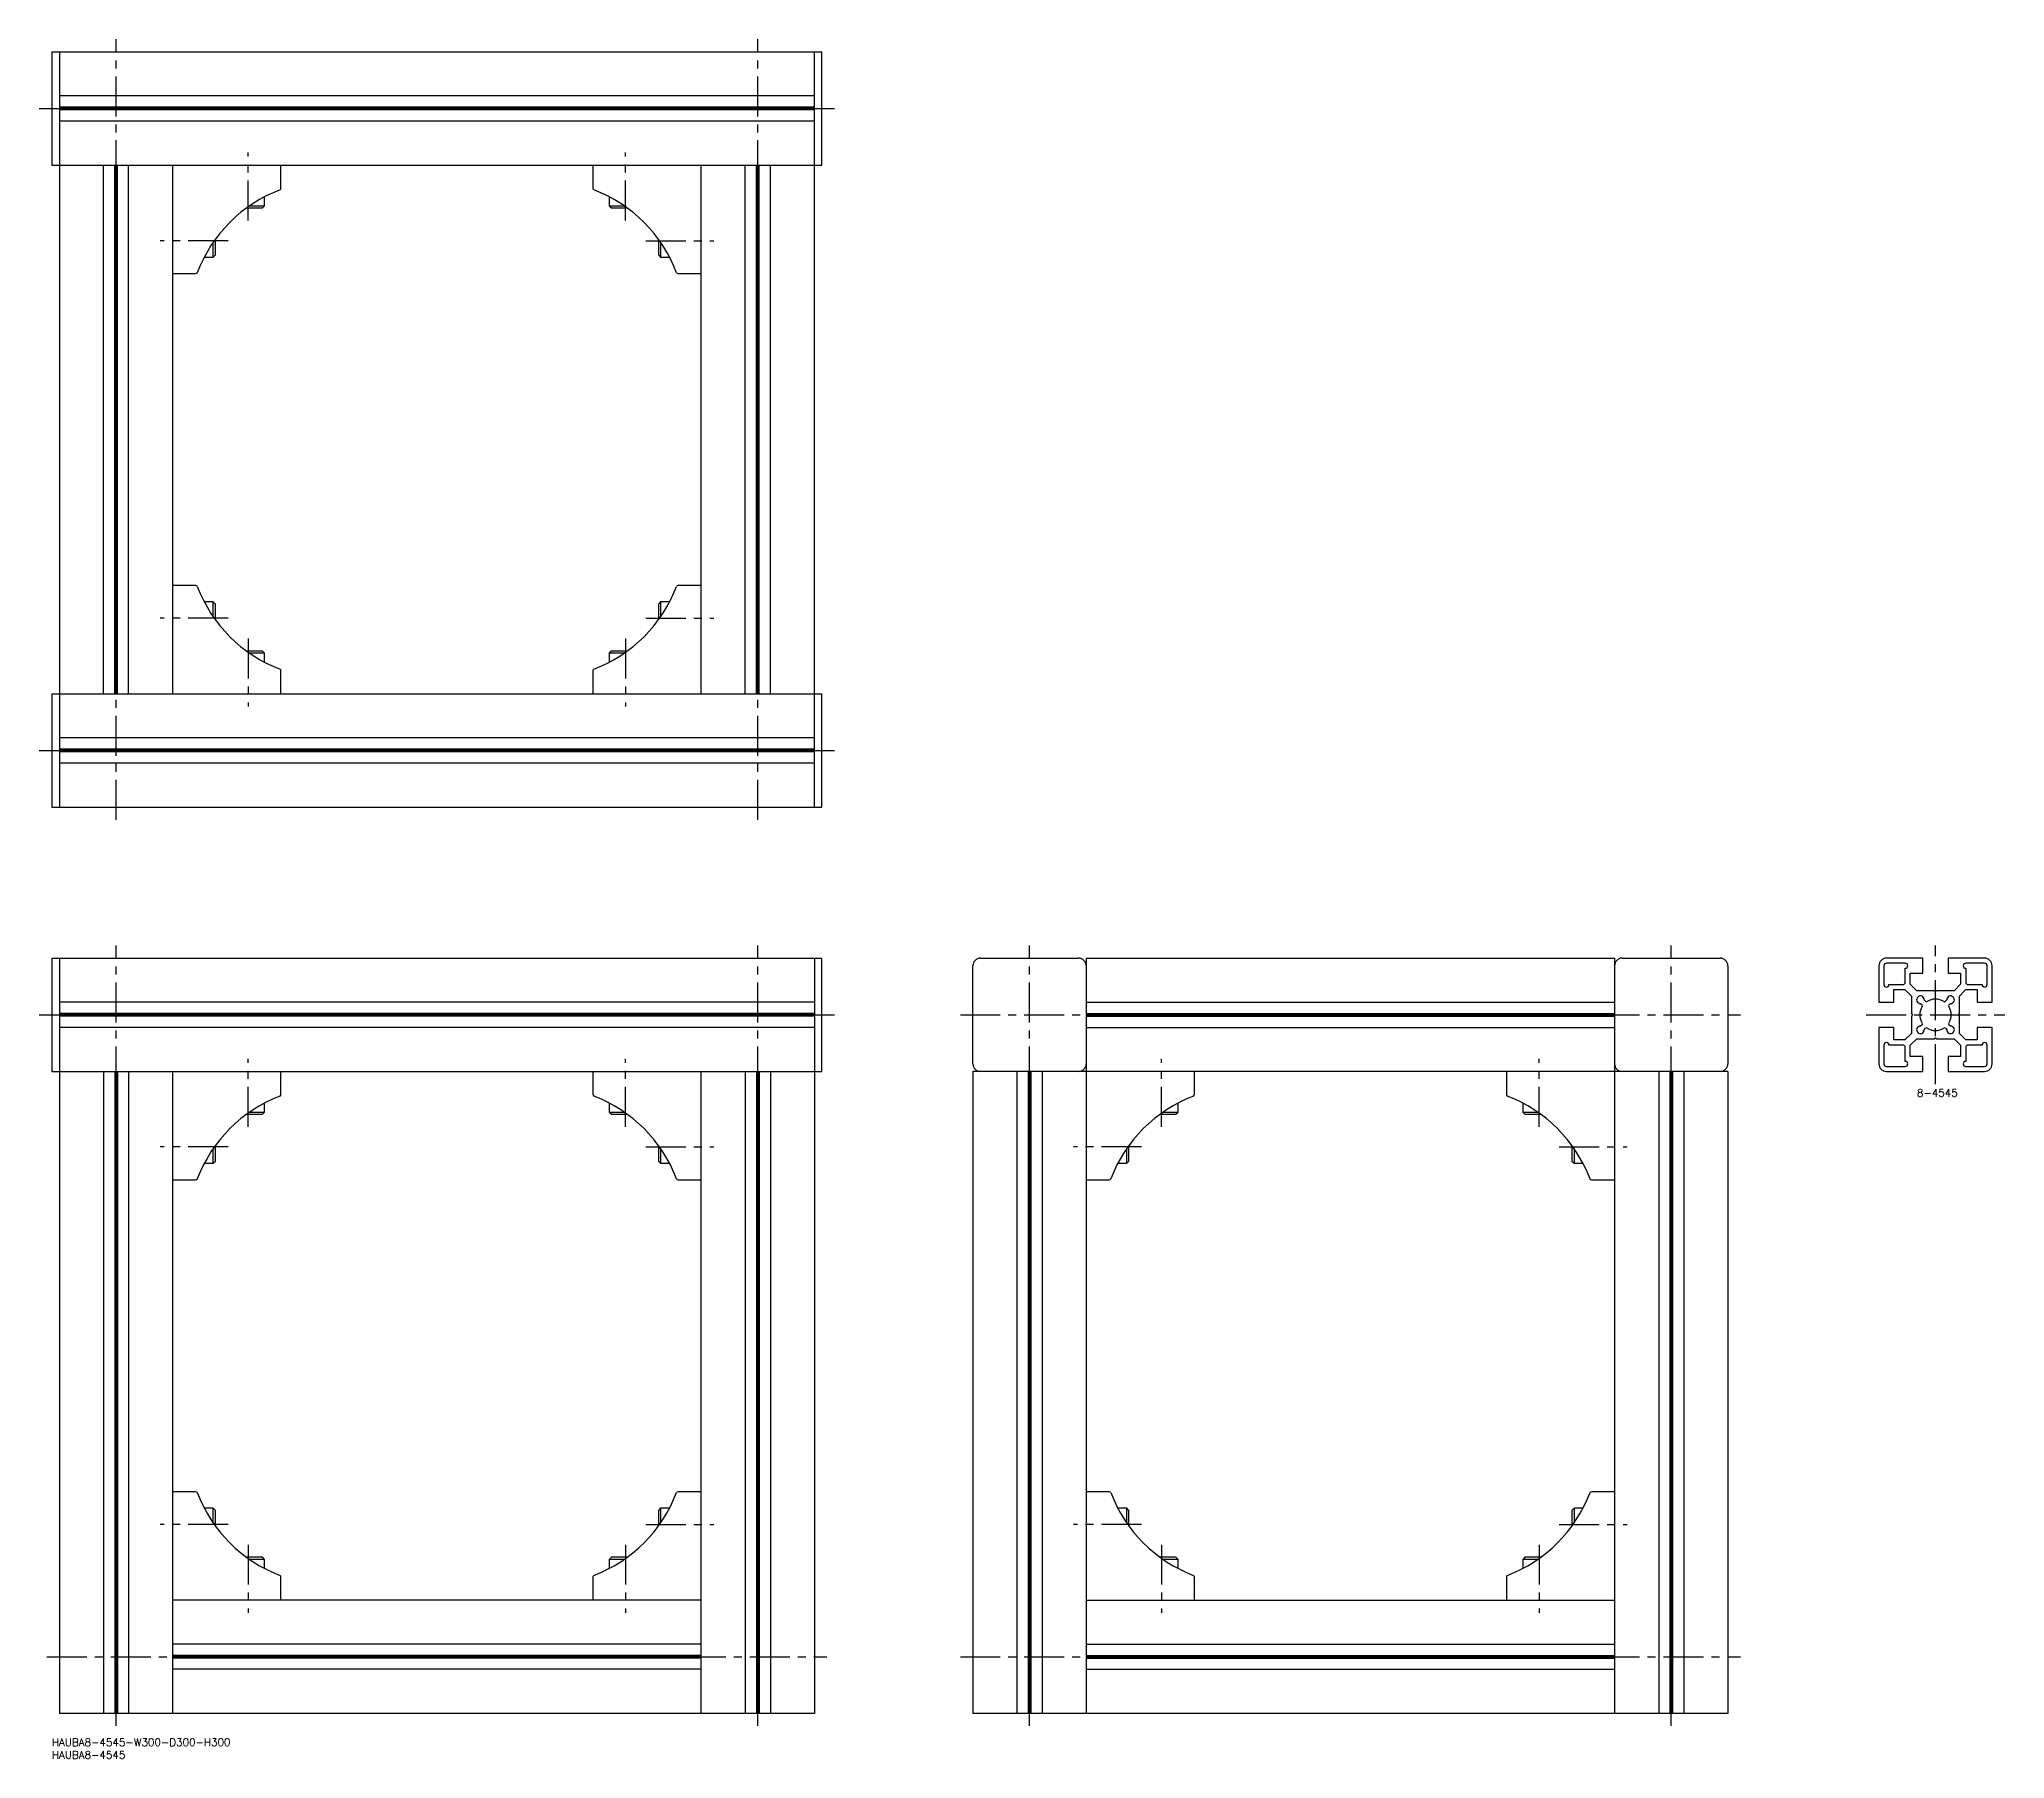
# Model space of a CAD drawing. Extents: x -5 to 776, y -8 to 675.
import ezdxf

# ---------------------------------------------------------------- set-up
doc = ezdxf.new("R2010")
doc.units = 0
doc.header["$LTSCALE"] = 0.5
doc.linetypes.add('CENTER', pattern=[50.8, 31.75, -6.35, 6.35, -6.35])
for name, color, linetype in [('MSM_CENTER', 1, 'CENTER'), ('MSM_CONTINUOUS', 7, 'CONTINUOUS'), ('MSM_PART_NUMBER', 7, 'CONTINUOUS')]:
    doc.layers.add(name, color=color, linetype=linetype)
doc.styles.get("Standard").update_dxf_attribs({"font": 'txt.shx', "height": 3, "bigfont": 'bigfont.shx'})

# ---------------------------------------------------------------- blocks, each defined once
blk = doc.blocks.new('*U8')
at = {"layer": 'MSM_PART_NUMBER'}
blk.add_text('HAUBA8-4545-W300-D300-H300', height=3, dxfattribs=at).set_placement((0, -3))
blk = doc.blocks.new('*U9')
at = {"layer": 'MSM_PART_NUMBER'}
blk.add_text('HAUBA8-4545', height=3, dxfattribs=at).set_placement((0, -8))
blk = doc.blocks.new('*U10')
at = {"layer": 'MSM_PART_NUMBER'}
blk.add_text('8-4545', height=3, dxfattribs=at).set_placement((741.12, 254.97))

msp = doc.modelspace()

# ---------------------------------------------------------------- linework, layer by layer
at = {"layer": 'MSM_CENTER'}
for p, q in [((25.5, 365), (25.5, 675)), ((280.5, 365), (280.5, 675)), ((-5, 647.5), (311, 647.5)), ((78, 603), (78, 630)), ((228, 603), (228, 630)), ((70, 595), (43, 595)), ((236, 595), (263, 595)), ((70, 445), (43, 445)), ((236, 445), (263, 445)), ((78, 437), (78, 410)), ((228, 437), (228, 410)), ((-5, 392.5), (311, 392.5)), ((25.5, 5), (25.5, 315)), ((280.5, 5), (280.5, 315)), ((388.5, 5), (388.5, 315)), ((643.5, 5), (643.5, 315)), ((748.5, 260), (748.5, 315)), ((-5, 287.5), (311, 287.5)), ((361, 287.5), (671, 287.5)), ((721, 287.5), (776, 287.5)), ((78, 243), (78, 270)), ((228, 243), (228, 270)), ((441, 243), (441, 270)), ((591, 243), (591, 270)), ((70, 235), (43, 235)), ((236, 235), (263, 235)), ((433, 235), (406, 235)), ((599, 235), (626, 235)), ((70, 85), (43, 85)), ((236, 85), (263, 85)), ((433, 85), (406, 85)), ((599, 85), (626, 85)), ((78, 77), (78, 50)), ((228, 77), (228, 50)), ((441, 77), (441, 50)), ((591, 77), (591, 50)), ((-2, 32.5), (308, 32.5)), ((361, 32.5), (671, 32.5))]:
    msp.add_line(p, q, dxfattribs=at)
at = {"layer": 'MSM_CONTINUOUS'}
for p, q in [((0, 670), (306, 670)), ((0, 670), (0, 625)), ((3, 670), (3, 370)), ((303, 370), (303, 670)), ((306, 625), (306, 670)), ((303, 652.5), (3, 652.5)), ((303, 648.02), (3, 648.02)), ((303, 647.5), (3, 647.5)), ((303, 646.98), (3, 646.98)), ((303, 642.5), (3, 642.5)), ((0, 625), (306, 625)), ((20.5, 415), (20.5, 625)), ((24.98, 415), (24.98, 625)), ((25.5, 415), (25.5, 625)), ((26.02, 415), (26.02, 625)), ((30.5, 415), (30.5, 625)), ((48, 415), (48, 625)), ((91, 615.91), (91, 625)), ((215, 625), (215, 615.91)), ((258, 415), (258, 625)), ((275.5, 415), (275.5, 625)), ((279.98, 415), (279.98, 625)), ((280.5, 415), (280.5, 625)), ((281.02, 415), (281.02, 625)), ((285.5, 415), (285.5, 625)), ((84.5, 608.87), (84.5, 612.42)), ((221.5, 612.42), (221.5, 608.87)), ((77.39, 608), (83.63, 608)), ((78.61, 608.87), (84.5, 608.87)), ((83.63, 608), (84.5, 608.87)), ((221.5, 608.87), (222.37, 608)), ((221.5, 608.87), (227.39, 608.87)), ((222.37, 608), (228.61, 608)), ((64.13, 588.5), (64.13, 594.39)), ((65, 589.37), (65, 595.61)), ((241, 595.61), (241, 589.37)), ((241.87, 594.39), (241.87, 588.5)), ((60.58, 588.5), (64.13, 588.5)), ((64.13, 588.5), (65, 589.37)), ((241, 589.37), (241.87, 588.5)), ((241.87, 588.5), (245.42, 588.5)), ((48, 582), (57.09, 582)), ((248.91, 582), (258, 582)), ((57.09, 458), (48, 458)), ((258, 458), (248.91, 458)), ((64.13, 451.5), (60.58, 451.5)), ((65, 450.63), (64.13, 451.5)), ((64.13, 445.61), (64.13, 451.5)), ((65, 444.39), (65, 450.63)), ((241.87, 451.5), (241, 450.63)), ((241, 450.63), (241, 444.39)), ((245.42, 451.5), (241.87, 451.5)), ((241.87, 451.5), (241.87, 445.61)), ((83.63, 432), (77.39, 432)), ((84.5, 431.13), (78.61, 431.13)), ((84.5, 431.13), (83.63, 432)), ((84.5, 427.58), (84.5, 431.13)), ((222.37, 432), (221.5, 431.13)), ((221.5, 431.13), (221.5, 427.58)), ((227.39, 431.13), (221.5, 431.13)), ((228.61, 432), (222.37, 432)), ((91, 415), (91, 424.09)), ((215, 424.09), (215, 415)), ((0, 415), (306, 415)), ((0, 415), (0, 370)), ((306, 370), (306, 415)), ((303, 397.5), (3, 397.5)), ((303, 393.02), (3, 393.02)), ((303, 392.5), (3, 392.5)), ((303, 391.98), (3, 391.98)), ((303, 387.5), (3, 387.5)), ((0, 370), (306, 370)), ((0, 310), (306, 310)), ((0, 310), (0, 265)), ((3, 310), (3, 10)), ((303, 310), (303, 10)), ((306, 265), (306, 310)), ((366, 268), (366, 307)), ((369, 310), (408, 310)), ((411, 310), (411, 10)), ((411, 310), (621, 310)), ((621, 310), (621, 10)), ((624, 310), (663, 310)), ((666, 307), (666, 268)), ((726, 307), (726, 292.5)), ((728, 307), (728, 299.5)), ((743.5, 310), (729, 310)), ((736.5, 308), (729, 308)), ((736.5, 300.5), (736.5, 306)), ((743.5, 304), (743.5, 310)), ((768, 310), (753.5, 310)), ((753.5, 310), (753.5, 304)), ((768, 308), (760.5, 308)), ((760.5, 306), (760.5, 300.5)), ((769, 299.5), (769, 307)), ((771, 292.5), (771, 307)), ((730, 299.5), (735.5, 299.5)), ((732, 292.5), (732, 297.5)), ((732, 297.5), (736.38, 297.5)), ((736.38, 297.5), (739, 294.88)), ((738.5, 299.62), (738.5, 304)), ((738.5, 304), (743.5, 304)), ((741.12, 297), (738.5, 299.62)), ((747.98, 297), (741.12, 297)), ((748.5, 296.7), (747.98, 297)), ((749.02, 297), (748.5, 296.7)), ((755.88, 297), (749.02, 297)), ((753.5, 304), (758.5, 304)), ((758.5, 299.62), (755.88, 297)), ((758, 294.88), (760.62, 297.5)), ((758.5, 304), (758.5, 299.62)), ((760.62, 297.5), (765, 297.5)), ((761.5, 299.5), (767, 299.5)), ((765, 297.5), (765, 292.5)), ((303, 292.5), (3, 292.5)), ((411, 292.5), (621, 292.5)), ((726, 292.5), (732, 292.5)), ((739, 294.88), (739, 288.02)), ((742.58, 292), (743.14, 291.45)), ((744.55, 292.86), (744, 293.42)), ((753, 293.42), (752.45, 292.86)), ((753.86, 291.45), (754.42, 292)), ((758, 288.02), (758, 294.88)), ((765, 292.5), (771, 292.5)), ((303, 288.02), (3, 288.02)), ((303, 287.5), (3, 287.5)), ((303, 286.98), (3, 286.98)), ((303, 282.5), (3, 282.5)), ((411, 288.02), (621, 288.02)), ((411, 287.5), (621, 287.5)), ((411, 286.98), (621, 286.98)), ((411, 282.5), (621, 282.5)), ((732, 282.5), (726, 282.5)), ((726, 282.5), (726, 268)), ((732, 277.5), (732, 282.5)), ((739, 288.02), (739.3, 287.5)), ((739.3, 287.5), (739, 286.98)), ((739, 286.98), (739, 280.12)), ((743.14, 283.55), (742.58, 283)), ((744, 281.58), (744.55, 282.14)), ((752.45, 282.14), (753, 281.58)), ((754.42, 283), (753.86, 283.55)), ((757.7, 287.5), (758, 288.02)), ((758, 286.98), (757.7, 287.5)), ((758, 280.12), (758, 286.98)), ((771, 282.5), (765, 282.5)), ((765, 282.5), (765, 277.5)), ((771, 268), (771, 282.5)), ((728, 275.5), (728, 268)), ((735.5, 275.5), (730, 275.5)), ((736.38, 277.5), (732, 277.5)), ((739, 280.12), (736.38, 277.5)), ((736.5, 269), (736.5, 274.5)), ((738.5, 275.38), (741.12, 278)), ((738.5, 271), (738.5, 275.38)), ((741.12, 278), (747.98, 278)), ((747.98, 278), (748.5, 278.3)), ((748.5, 278.3), (749.02, 278)), ((749.02, 278), (755.88, 278)), ((755.88, 278), (758.5, 275.38)), ((760.62, 277.5), (758, 280.12)), ((758.5, 275.38), (758.5, 271)), ((760.5, 274.5), (760.5, 269)), ((765, 277.5), (760.62, 277.5)), ((767, 275.5), (761.5, 275.5)), ((769, 268), (769, 275.5)), ((729, 267), (736.5, 267)), ((743.5, 271), (738.5, 271)), ((743.5, 265), (743.5, 271)), ((758.5, 271), (753.5, 271)), ((753.5, 271), (753.5, 265)), ((760.5, 267), (768, 267)), ((0, 265), (306, 265)), ((20.5, 265), (20.5, 10)), ((24.98, 265), (24.98, 10)), ((25.5, 265), (25.5, 10)), ((26.02, 265), (26.02, 10)), ((30.5, 265), (30.5, 10)), ((48, 10), (48, 265)), ((91, 255.91), (91, 265)), ((215, 265), (215, 255.91)), ((258, 10), (258, 265)), ((275.5, 265), (275.5, 10)), ((279.98, 265), (279.98, 10)), ((280.5, 265), (280.5, 10)), ((281.02, 265), (281.02, 10)), ((285.5, 265), (285.5, 10)), ((666, 265), (366, 265)), ((366, 265), (366, 10)), ((383.5, 265), (383.5, 10)), ((387.98, 265), (387.98, 10)), ((388.5, 265), (388.5, 10)), ((389.02, 265), (389.02, 10)), ((393.5, 265), (393.5, 10)), ((454, 255.91), (454, 265)), ((578, 265), (578, 255.91)), ((638.5, 265), (638.5, 10)), ((642.98, 265), (642.98, 10)), ((643.5, 265), (643.5, 10)), ((644.02, 265), (644.02, 10)), ((648.5, 265), (648.5, 10)), ((666, 265), (666, 10)), ((729, 265), (743.5, 265)), ((753.5, 265), (768, 265)), ((84.5, 248.87), (84.5, 252.42)), ((221.5, 252.42), (221.5, 248.87)), ((447.5, 248.87), (447.5, 252.42)), ((584.5, 252.42), (584.5, 248.87)), ((77.39, 248), (83.63, 248)), ((78.61, 248.87), (84.5, 248.87)), ((83.63, 248), (84.5, 248.87)), ((221.5, 248.87), (222.37, 248)), ((221.5, 248.87), (227.39, 248.87)), ((222.37, 248), (228.61, 248)), ((440.39, 248), (446.63, 248)), ((441.61, 248.87), (447.5, 248.87)), ((446.63, 248), (447.5, 248.87)), ((584.5, 248.87), (585.37, 248)), ((584.5, 248.87), (590.39, 248.87)), ((585.37, 248), (591.61, 248)), ((64.13, 228.5), (64.13, 234.39)), ((65, 229.37), (65, 235.61)), ((241, 235.61), (241, 229.37)), ((241.87, 234.39), (241.87, 228.5)), ((427.13, 228.5), (427.13, 234.39)), ((428, 229.37), (428, 235.61)), ((604, 235.61), (604, 229.37)), ((604.87, 234.39), (604.87, 228.5)), ((60.58, 228.5), (64.13, 228.5)), ((64.13, 228.5), (65, 229.37)), ((241, 229.37), (241.87, 228.5)), ((241.87, 228.5), (245.42, 228.5)), ((423.58, 228.5), (427.13, 228.5)), ((427.13, 228.5), (428, 229.37)), ((604, 229.37), (604.87, 228.5)), ((604.87, 228.5), (608.42, 228.5)), ((48, 222), (57.09, 222)), ((248.91, 222), (258, 222)), ((411, 222), (420.09, 222)), ((611.91, 222), (621, 222)), ((57.09, 98), (48, 98)), ((258, 98), (248.91, 98)), ((420.09, 98), (411, 98)), ((621, 98), (611.91, 98)), ((64.13, 91.5), (60.58, 91.5)), ((65, 90.63), (64.13, 91.5)), ((64.13, 85.61), (64.13, 91.5)), ((65, 84.39), (65, 90.63)), ((241.87, 91.5), (241, 90.63)), ((241, 90.63), (241, 84.39)), ((245.42, 91.5), (241.87, 91.5)), ((241.87, 91.5), (241.87, 85.61)), ((427.13, 91.5), (423.58, 91.5)), ((428, 90.63), (427.13, 91.5)), ((427.13, 85.61), (427.13, 91.5)), ((428, 84.39), (428, 90.63)), ((604.87, 91.5), (604, 90.63)), ((604, 90.63), (604, 84.39)), ((608.42, 91.5), (604.87, 91.5)), ((604.87, 91.5), (604.87, 85.61)), ((83.63, 72), (77.39, 72)), ((84.5, 71.13), (78.61, 71.13)), ((84.5, 71.13), (83.63, 72)), ((84.5, 67.58), (84.5, 71.13)), ((222.37, 72), (221.5, 71.13)), ((221.5, 71.13), (221.5, 67.58)), ((227.39, 71.13), (221.5, 71.13)), ((228.61, 72), (222.37, 72)), ((446.63, 72), (440.39, 72)), ((447.5, 71.13), (441.61, 71.13)), ((447.5, 71.13), (446.63, 72)), ((447.5, 67.58), (447.5, 71.13)), ((585.37, 72), (584.5, 71.13)), ((584.5, 71.13), (584.5, 67.58)), ((590.39, 71.13), (584.5, 71.13)), ((591.61, 72), (585.37, 72)), ((91, 55), (91, 64.09)), ((215, 64.09), (215, 55)), ((454, 55), (454, 64.09)), ((578, 64.09), (578, 55)), ((258, 55), (48, 55)), ((411, 55), (621, 55)), ((258, 37.5), (48, 37.5)), ((258, 33.02), (48, 33.02)), ((258, 32.5), (48, 32.5)), ((258, 31.98), (48, 31.98)), ((411, 37.5), (621, 37.5)), ((411, 33.02), (621, 33.02)), ((411, 32.5), (621, 32.5)), ((411, 31.98), (621, 31.98)), ((258, 27.5), (48, 27.5)), ((411, 27.5), (621, 27.5)), ((303, 10), (3, 10)), ((666, 10), (366, 10))]:
    msp.add_line(p, q, dxfattribs=at)
for centre, radius, start, end in [((110.78, 562.22), 56.67, 110.7505, 159.2495), ((90, 615.91), 1, 315, 0), ((216, 615.91), 1, 180, 225), ((195.22, 562.22), 56.67, 20.7505, 69.2495), ((57.09, 583), 1, 270, 315), ((248.91, 583), 1, 225, 270), ((57.09, 457), 1, 45, 90), ((110.78, 477.78), 56.67, 200.7505, 249.2495), ((195.22, 477.78), 56.67, 290.7505, 339.2495), ((248.91, 457), 1, 90, 135), ((90, 424.09), 1, 0, 45), ((216, 424.09), 1, 135, 180), ((369, 307), 3, 90, 180), ((408, 307), 3, 0, 90), ((624, 307), 3, 90, 180), ((663, 307), 3, 0, 90), ((729, 307), 3, 90, 180), ((729, 307), 1, 90, 180), ((736.5, 307), 1, 270, 90), ((760.5, 307), 1, 90, 270), ((768, 307), 3, 0, 90), ((768, 307), 1, 0, 90), ((729, 299.5), 1, 180, 0), ((735.5, 300.5), 1, 270, 0), ((761.5, 300.5), 1, 180, 270), ((768, 299.5), 1, 180, 0), ((742.5, 293.5), 1.5, 356.81031, 273.18969), ((748.5, 287.5), 6.25, 147.83959, 212.16041), ((742.79, 291.09), 0.5, 327.83958, 45), ((744.91, 293.21), 0.5, 225, 302.16041), ((748.5, 287.5), 6.25, 57.83959, 122.16041), ((752.09, 293.21), 0.5, 237.83958, 315), ((754.5, 293.5), 1.5, 266.81031, 183.18969), ((754.21, 291.09), 0.5, 135, 212.16041), ((748.5, 287.5), 6.25, 327.83959, 32.16041), ((742.5, 281.5), 1.5, 86.81031, 3.18969), ((742.79, 283.91), 0.5, 315, 32.16041), ((744.91, 281.79), 0.5, 57.83958, 135), ((748.5, 287.5), 6.25, 237.83959, 302.16041), ((752.09, 281.79), 0.5, 45, 122.1604), ((754.5, 281.5), 1.5, 176.81031, 93.18969), ((754.21, 283.91), 0.5, 147.83959, 225), ((729, 275.5), 1, 0, 180), ((735.5, 274.5), 1, 0, 90), ((761.5, 274.5), 1, 90, 180), ((768, 275.5), 1, 0, 180), ((369, 268), 3, 180, 270), ((408, 268), 3, 270, 0), ((624, 268), 3, 180, 270), ((663, 268), 3, 270, 0), ((729, 268), 3, 180, 270), ((729, 268), 1, 180, 270), ((736.5, 268), 1, 270, 90), ((760.5, 268), 1, 90, 270), ((768, 268), 1, 270, 0), ((768, 268), 3, 270, 0), ((110.78, 202.22), 56.67, 110.7505, 159.2495), ((90, 255.91), 1, 315, 0), ((216, 255.91), 1, 180, 225), ((195.22, 202.22), 56.67, 20.7505, 69.2495), ((473.78, 202.22), 56.67, 110.7505, 159.2495), ((453, 255.91), 1, 315, 0), ((579, 255.91), 1, 180, 225), ((558.22, 202.22), 56.67, 20.7505, 69.2495), ((57.09, 223), 1, 270, 315), ((248.91, 223), 1, 225, 270), ((420.09, 223), 1, 270, 315), ((611.91, 223), 1, 225, 270), ((57.09, 97), 1, 45, 90), ((110.78, 117.78), 56.67, 200.7505, 249.2495), ((195.22, 117.78), 56.67, 290.7505, 339.2495), ((248.91, 97), 1, 90, 135), ((420.09, 97), 1, 45, 90), ((473.78, 117.78), 56.67, 200.7505, 249.2495), ((558.22, 117.78), 56.67, 290.7505, 339.2495), ((611.91, 97), 1, 90, 135), ((90, 64.09), 1, 0, 45), ((216, 64.09), 1, 135, 180), ((453, 64.09), 1, 0, 45), ((579, 64.09), 1, 135, 180)]:
    msp.add_arc(centre, radius, start, end, dxfattribs=at)

# ---------------------------------------------------------------- block references
for name in ['*U10', '*U8', '*U9']:
    msp.add_blockref(name, (0, 0), dxfattribs=at)

doc.saveas('drawing.dxf')
